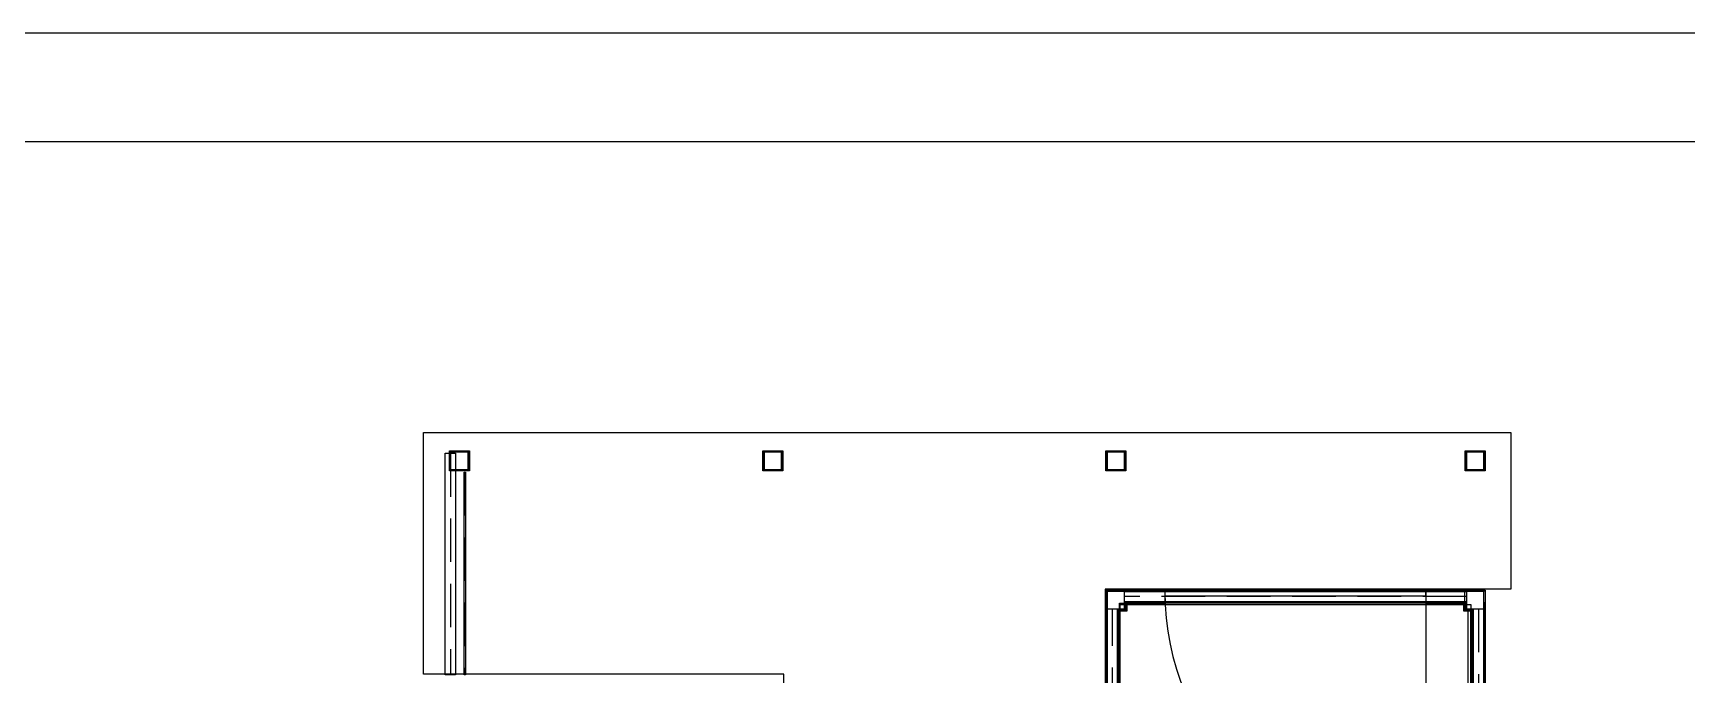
# Model space of a CAD drawing. Header units: millimetres. Extents: x -28.2 to 24.3, y -24.8 to 12.4.
# Drawn here: x -10.67 to 8.32, y 5 to 12.37 of the extents above; entities that cross this region are included whole.
import ezdxf

# ---------------------------------------------------------------- set-up
doc = ezdxf.new("R2010")
doc.units = ezdxf.units.MM
doc.linetypes.add('Dashed', pattern=[0.75, 0.5, -0.25])
for name, color, linetype in [('CORTE_HOJA', 7, 'Continuous'), ('EJE_MUROS', 8, 'Continuous'), ('LOSAS', 3, 'Continuous'), ('MARGEN_PLANO', 7, 'Continuous'), ('MUROS', 7, 'Continuous'), ('PUERTAS', 6, 'Continuous')]:
    doc.layers.add(name, color=color, linetype=linetype)

msp = doc.modelspace()

# ---------------------------------------------------------------- linework, layer by layer
at = {"layer": 'CORTE_HOJA'}
msp.add_line((24.304, 12.371), (-28.196, 12.371), dxfattribs=at)
at = {"layer": 'EJE_MUROS', "linetype": 'Dashed'}
for p, q in [((-5.661, 7.568), (-5.891, 7.568)), ((-5.883, 7.56), (-5.883, 7.345)), ((-5.879, 7.548), (-5.879, 5.002)), ((-5.668, 7.36), (-5.668, 7.56)), ((-2.284, 7.575), (-2.284, 7.345)), ((-2.076, 7.568), (-2.276, 7.568)), ((-2.069, 7.36), (-2.069, 7.575)), ((1.656, 7.575), (1.656, 7.345)), ((1.864, 7.568), (1.664, 7.568)), ((1.871, 7.36), (1.871, 7.575)), ((5.781, 7.575), (5.781, 7.345)), ((5.989, 7.568), (5.789, 7.568)), ((5.996, 7.36), (5.996, 7.575)), ((-5.876, 7.353), (-5.661, 7.353)), ((-5.714, 7.331), (-5.714, 5.003)), ((-2.276, 7.353), (-2.061, 7.353)), ((1.664, 7.353), (1.879, 7.353)), ((5.789, 7.353), (6.004, 7.353)), ((5.989, 5.968), (1.649, 5.968)), ((1.656, 5.961), (1.656, 4.256)), ((5.789, 5.901), (1.864, 5.901)), ((5.996, 0.836), (5.996, 5.976)), ((1.724, 0.836), (1.724, 5.761)), ((1.784, 5.752), (1.881, 5.752)), ((1.792, 0.853), (1.792, 5.744)), ((1.806, 4.026), (1.806, 5.744)), ((1.811, 5.739), (1.891, 5.739)), ((1.872, 5.761), (1.872, 5.841)), ((1.881, 5.832), (5.772, 5.832)), ((1.886, 5.744), (1.886, 5.824)), ((1.891, 5.819), (2.328, 5.819)), ((5.329, 5.819), (5.772, 5.819)), ((5.767, 5.814), (5.767, 5.734)), ((5.772, 5.752), (5.869, 5.752)), ((5.772, 5.739), (5.852, 5.739)), ((5.78, 5.841), (5.78, 5.761)), ((5.847, 5.734), (5.847, 0.853)), ((5.86, 5.744), (5.86, 0.853)), ((5.929, 5.761), (5.929, 0.716))]:
    msp.add_line(p, q, dxfattribs=at)
at = {"layer": 'LOSAS'}
for p, q in [((-6.189, 5.011), (-6.189, 7.785)), ((-6.189, 7.785), (6.301, 7.785)), ((6.301, 7.785), (6.301, 5.986)), ((6.301, 5.986), (1.639, 5.986)), ((1.639, 5.986), (1.639, 4.266)), ((2.329, 5.826), (2.329, 5.976)), ((2.329, 5.976), (5.769, 5.976)), ((5.769, 5.976), (5.769, 5.741)), ((1.804, -0.034), (1.804, 5.826)), ((1.804, 5.826), (2.329, 5.826)), ((1.814, 4.241), (1.814, 5.811)), ((1.814, 5.811), (5.839, 5.811)), ((5.769, 5.741), (5.807, 5.741)), ((5.807, 5.741), (5.807, 0.853)), ((5.839, 5.811), (5.839, 0.686)), ((-2.051, 5.011), (-6.189, 5.011)), ((-2.051, 4.266), (-2.051, 5.011))]:
    msp.add_line(p, q, dxfattribs=at)
at = {"layer": 'MARGEN_PLANO'}
msp.add_line((23.054, 11.121), (-25.696, 11.121), dxfattribs=at)
at = {"layer": 'MUROS'}
for p, q in [((-5.939, 5.002), (-5.939, 7.548)), ((-5.939, 7.548), (-5.819, 7.548)), ((-5.891, 7.56), (-5.891, 7.575)), ((-5.891, 7.575), (-5.661, 7.575)), ((-5.661, 7.56), (-5.891, 7.56)), ((-5.891, 7.345), (-5.891, 7.56)), ((-5.891, 7.56), (-5.876, 7.56)), ((-5.876, 7.56), (-5.876, 7.345)), ((-5.819, 7.548), (-5.819, 5.002)), ((-5.676, 7.36), (-5.676, 7.56)), ((-5.676, 7.56), (-5.661, 7.56)), ((-5.661, 7.575), (-5.661, 7.56)), ((-5.661, 7.56), (-5.661, 7.36)), ((-2.291, 7.345), (-2.291, 7.575)), ((-2.291, 7.575), (-2.276, 7.575)), ((-2.276, 7.575), (-2.276, 7.345)), ((-2.276, 7.56), (-2.276, 7.575)), ((-2.276, 7.575), (-2.076, 7.575)), ((-2.076, 7.56), (-2.276, 7.56)), ((-2.076, 7.36), (-2.076, 7.575)), ((-2.076, 7.575), (-2.061, 7.575)), ((-2.076, 7.575), (-2.076, 7.56)), ((-2.061, 7.575), (-2.061, 7.36)), ((1.649, 7.345), (1.649, 7.575)), ((1.649, 7.575), (1.664, 7.575)), ((1.664, 7.575), (1.664, 7.345)), ((1.664, 7.56), (1.664, 7.575)), ((1.664, 7.575), (1.864, 7.575)), ((1.864, 7.56), (1.664, 7.56)), ((1.864, 7.36), (1.864, 7.575)), ((1.864, 7.575), (1.879, 7.575)), ((1.864, 7.575), (1.864, 7.56)), ((1.879, 7.575), (1.879, 7.36)), ((5.774, 7.345), (5.774, 7.575)), ((5.774, 7.575), (5.789, 7.575)), ((5.789, 7.575), (5.789, 7.345)), ((5.789, 7.56), (5.789, 7.575)), ((5.789, 7.575), (5.989, 7.575)), ((5.989, 7.56), (5.789, 7.56)), ((5.989, 7.36), (5.989, 7.575)), ((5.989, 7.575), (6.004, 7.575)), ((5.989, 7.575), (5.989, 7.56)), ((6.004, 7.575), (6.004, 7.36)), ((-5.876, 7.345), (-5.891, 7.345)), ((-5.876, 7.36), (-5.661, 7.36)), ((-5.876, 7.345), (-5.876, 7.36)), ((-5.661, 7.345), (-5.876, 7.345)), ((-5.721, 5.003), (-5.721, 7.331)), ((-5.721, 7.331), (-5.706, 7.331)), ((-5.706, 7.331), (-5.706, 5.003)), ((-5.661, 7.36), (-5.676, 7.36)), ((-5.661, 7.36), (-5.661, 7.345)), ((-2.276, 7.345), (-2.291, 7.345)), ((-2.276, 7.36), (-2.061, 7.36)), ((-2.276, 7.345), (-2.276, 7.36)), ((-2.061, 7.345), (-2.276, 7.345)), ((-2.061, 7.36), (-2.076, 7.36)), ((-2.061, 7.36), (-2.061, 7.345)), ((1.664, 7.345), (1.649, 7.345)), ((1.664, 7.36), (1.879, 7.36)), ((1.664, 7.345), (1.664, 7.36)), ((1.879, 7.345), (1.664, 7.345)), ((1.879, 7.36), (1.864, 7.36)), ((1.879, 7.36), (1.879, 7.345)), ((5.789, 7.345), (5.774, 7.345)), ((5.789, 7.36), (6.004, 7.36)), ((5.789, 7.345), (5.789, 7.36)), ((6.004, 7.345), (5.789, 7.345)), ((6.004, 7.36), (5.989, 7.36)), ((6.004, 7.36), (6.004, 7.345)), ((1.649, 5.961), (1.649, 5.976)), ((1.649, 5.976), (5.989, 5.976)), ((5.989, 5.961), (1.649, 5.961)), ((1.649, 4.256), (1.649, 5.961)), ((1.649, 5.961), (1.664, 5.961)), ((1.664, 5.961), (1.664, 4.256)), ((1.864, 5.841), (1.864, 5.961)), ((1.864, 5.961), (5.789, 5.961)), ((5.789, 5.961), (5.789, 5.841)), ((5.989, 0.836), (5.989, 5.976)), ((5.989, 5.976), (6.004, 5.976)), ((5.989, 5.976), (5.989, 5.961)), ((6.004, 5.976), (6.004, 0.836)), ((1.664, 0.836), (1.664, 5.761)), ((1.664, 5.761), (1.784, 5.761)), ((1.784, 5.761), (1.784, 0.836)), ((1.784, 5.761), (1.881, 5.761)), ((1.784, 5.744), (1.784, 5.761)), ((1.784, 0.853), (1.784, 5.744)), ((1.784, 5.744), (1.801, 5.744)), ((1.881, 5.744), (1.784, 5.744)), ((1.801, 5.744), (1.801, 0.853)), ((1.801, 4.026), (1.801, 5.744)), ((1.801, 5.744), (1.811, 5.744)), ((1.811, 5.744), (1.811, 4.026)), ((1.811, 5.744), (1.891, 5.744)), ((1.811, 5.734), (1.811, 5.744)), ((1.891, 5.734), (1.811, 5.734)), ((5.789, 5.841), (1.864, 5.841)), ((1.864, 5.761), (1.864, 5.841)), ((1.864, 5.841), (1.881, 5.841)), ((1.881, 5.761), (1.864, 5.761)), ((1.881, 5.841), (5.772, 5.841)), ((1.881, 5.824), (1.881, 5.841)), ((1.881, 5.841), (1.881, 5.761)), ((5.772, 5.824), (1.881, 5.824)), ((1.881, 5.744), (1.881, 5.824)), ((1.881, 5.824), (1.891, 5.824)), ((1.881, 5.761), (1.881, 5.744)), ((1.891, 5.744), (1.881, 5.744)), ((1.891, 5.824), (1.891, 5.744)), ((1.891, 5.824), (2.328, 5.824)), ((1.891, 5.814), (1.891, 5.824)), ((2.328, 5.814), (1.891, 5.814)), ((1.891, 5.744), (1.891, 5.734)), ((2.328, 5.824), (2.328, 5.814)), ((5.329, 5.824), (5.772, 5.824)), ((5.329, 5.814), (5.329, 5.824)), ((5.772, 5.814), (5.329, 5.814)), ((5.762, 5.734), (5.762, 5.814)), ((5.762, 5.814), (5.772, 5.814)), ((5.772, 5.734), (5.762, 5.734)), ((5.772, 5.841), (5.772, 5.824)), ((5.772, 5.761), (5.772, 5.841)), ((5.772, 5.841), (5.789, 5.841)), ((5.772, 5.824), (5.772, 5.814)), ((5.772, 5.814), (5.772, 5.734)), ((5.772, 5.761), (5.869, 5.761)), ((5.772, 5.744), (5.772, 5.761)), ((5.789, 5.761), (5.772, 5.761)), ((5.869, 5.744), (5.772, 5.744)), ((5.772, 5.744), (5.852, 5.744)), ((5.772, 5.734), (5.772, 5.744)), ((5.852, 5.734), (5.772, 5.734)), ((5.789, 5.841), (5.789, 5.761)), ((5.842, 0.853), (5.842, 5.734)), ((5.842, 5.734), (5.852, 5.734)), ((5.852, 0.853), (5.852, 5.744)), ((5.852, 5.744), (5.869, 5.744)), ((5.852, 5.744), (5.852, 5.734)), ((5.852, 5.734), (5.852, 0.853)), ((5.869, 0.716), (5.869, 5.761)), ((5.869, 5.761), (5.989, 5.761)), ((5.869, 5.761), (5.869, 5.744)), ((5.869, 5.744), (5.869, 0.853)), ((5.989, 5.761), (5.989, 0.716)), ((-5.819, 5.002), (-5.939, 5.002)), ((-5.706, 5.003), (-5.721, 5.003))]:
    msp.add_line(p, q, dxfattribs=at)
at = {"layer": 'PUERTAS'}
for p, q in [((5.325, 5.961), (2.325, 5.961)), ((2.325, 5.961), (2.325, 5.911)), ((5.325, 5.961), (2.325, 5.961)), ((2.325, 5.961), (2.325, 5.911)), ((5.325, 5.961), (2.325, 5.961)), ((2.325, 5.961), (2.325, 5.911)), ((5.325, 5.961), (2.325, 5.961)), ((2.325, 5.961), (2.325, 5.911)), ((5.325, 5.961), (2.325, 5.961)), ((2.325, 5.961), (2.325, 5.911)), ((5.325, 5.961), (2.325, 5.961)), ((2.325, 5.961), (2.325, 5.911)), ((5.325, 5.961), (2.325, 5.961)), ((2.325, 5.961), (2.325, 5.911)), ((5.325, 5.961), (2.325, 5.961)), ((2.325, 5.961), (2.325, 5.911)), ((5.325, 5.961), (2.325, 5.961)), ((2.325, 5.961), (2.325, 5.911)), ((2.325, 5.911), (5.325, 5.911)), ((2.325, 5.911), (5.325, 5.911)), ((2.325, 5.911), (5.325, 5.911)), ((2.325, 5.911), (5.325, 5.911)), ((2.325, 5.911), (5.325, 5.911)), ((2.325, 5.911), (5.325, 5.911)), ((2.325, 5.911), (5.325, 5.911)), ((2.325, 5.911), (5.325, 5.911)), ((2.325, 5.911), (5.325, 5.911)), ((5.325, 5.911), (5.325, 5.961)), ((5.325, 5.961), (5.325, 2.961)), ((5.325, 5.911), (5.325, 5.961)), ((5.325, 5.961), (5.325, 2.961)), ((5.325, 5.911), (5.325, 5.961)), ((5.325, 5.961), (5.325, 2.961)), ((5.325, 5.911), (5.325, 5.961)), ((5.325, 5.961), (5.325, 2.961)), ((5.325, 5.911), (5.325, 5.961)), ((5.325, 5.961), (5.325, 2.961)), ((5.325, 5.911), (5.325, 5.961)), ((5.325, 5.961), (5.325, 2.961)), ((5.325, 5.911), (5.325, 5.961)), ((5.325, 5.961), (5.325, 2.961)), ((5.325, 5.911), (5.325, 5.961)), ((5.325, 5.961), (5.325, 2.961)), ((5.325, 5.911), (5.325, 5.961)), ((5.325, 5.961), (5.325, 2.961))]:
    msp.add_line(p, q, dxfattribs=at)
msp.add_arc((5.325, 5.961), 3, 180, 270, dxfattribs=at)
msp.add_arc((5.325, 5.961), 3, 180, 270, dxfattribs=at)
msp.add_arc((5.325, 5.961), 3, 180, 270, dxfattribs=at)
msp.add_arc((5.325, 5.961), 3, 180, 270, dxfattribs=at)
msp.add_arc((5.325, 5.961), 3, 180, 270, dxfattribs=at)
msp.add_arc((5.325, 5.961), 3, 180, 270, dxfattribs=at)
msp.add_arc((5.325, 5.961), 3, 180, 270, dxfattribs=at)
msp.add_arc((5.325, 5.961), 3, 180, 270, dxfattribs=at)
msp.add_arc((5.325, 5.961), 3, 180, 270, dxfattribs=at)

doc.saveas('drawing.dxf')
